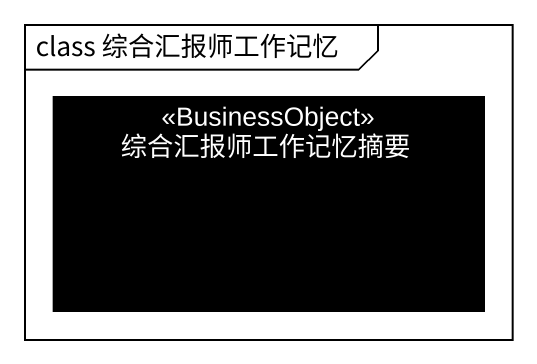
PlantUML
@startuml
mainframe class 综合汇报师工作记忆
hide circle
hide empty members
class 综合汇报师工作记忆摘要 <<BusinessObject>> #000000
@enduml
